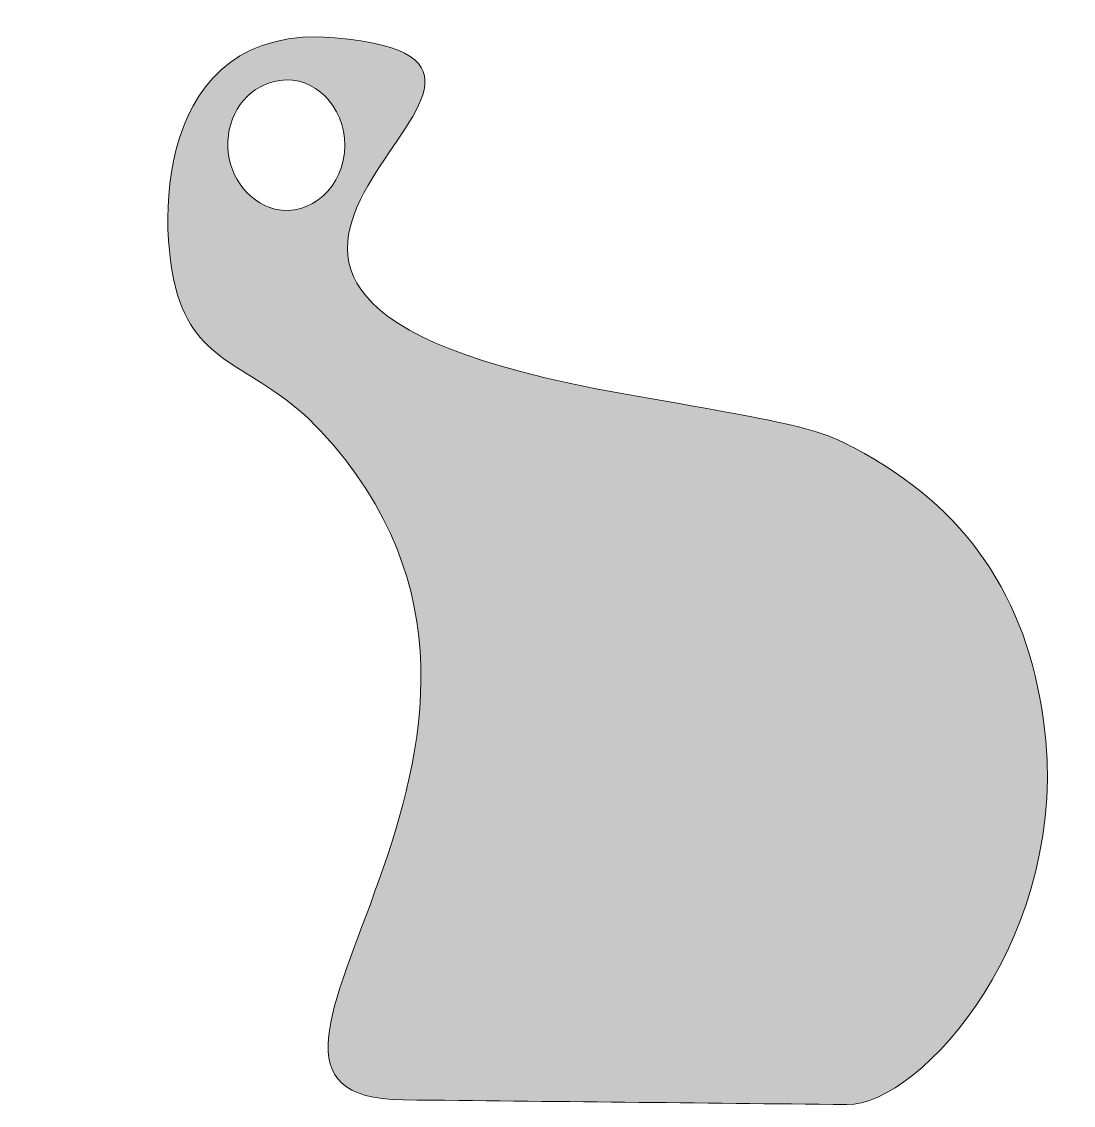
# Model space of a CAD drawing. Header units: inches. Extents: x 12.05 to 17.94, y -24.83 to -18.76.
import ezdxf

# ---------------------------------------------------------------- set-up
doc = ezdxf.new("R2010")
doc.units = ezdxf.units.IN
doc.header["$MEASUREMENT"] = 0
doc.layers.add('_U+0421_U+043B_U+043E_U+0439 1', color=7, linetype='Continuous')

msp = doc.modelspace()

# ---------------------------------------------------------------- hatches: boundary and pattern name
at = {"layer": '_U+0421_U+043B_U+043E_U+0439 1', "true_color": 0xffffff}
h = msp.add_hatch(color=7, dxfattribs=at)
h.dxf.hatch_style = 2
edge = h.paths.add_edge_path()
edge.add_spline(control_points=[(17.7696, -22.6722), (17.6739, -21.9821), (17.3425, -21.4799), (16.7089, -21.1454), (16.4885, -21.0292), (16.3622, -21.0089), (15.4071, -20.8401), (12.046, -20.2461), (15.5099, -18.9978), (13.7999, -18.8472), (12.7762, -18.7571), (12.7935, -19.9421), (12.9321, -20.3258), (13.0689, -20.7046), (13.3907, -20.6954), (13.7196, -21.049), (15.3324, -22.7829), (12.8257, -24.7839), (14.1818, -24.7981), (15.0106, -24.8068), (15.8394, -24.8156), (16.6682, -24.8243), (17.0817, -24.8286), (17.9362, -23.8729), (17.7696, -22.6722)], knot_values=[0, 0, 0, 0, 1, 1, 1, 2, 2, 2, 3, 3, 3, 4, 4, 4, 5, 5, 5, 6, 6, 6, 7, 7, 7, 8, 8, 8, 8], degree=3, periodic=1)
edge = h.paths.add_edge_path()
edge.add_spline(control_points=[(13.4643, -19.8067), (13.3053, -19.7672), (13.1918, -19.604), (13.2007, -19.4262), (13.209, -19.249), (13.33, -19.1082), (13.4925, -19.0858), (13.6853, -19.059), (13.8554, -19.2299), (13.8558, -19.4503), (13.8564, -19.679), (13.6622, -19.8553), (13.4643, -19.8067)], knot_values=[0, 0, 0, 0, 1, 1, 1, 2, 2, 2, 3, 3, 3, 4, 4, 4, 4], degree=3, periodic=1)

# ---------------------------------------------------------------- linework, layer by layer
at = {"layer": '_U+0421_U+043B_U+043E_U+0439 1', "lineweight": 0}
for points, knots in [([(17.7696, -22.6722), (17.6739, -21.9821), (17.3425, -21.4799), (16.7089, -21.1454), (16.4885, -21.0292), (16.3622, -21.0089), (15.4071, -20.8401), (12.046, -20.2461), (15.5099, -18.9978), (13.7999, -18.8472), (12.7762, -18.7571), (12.7935, -19.9421), (12.9321, -20.3258), (13.0689, -20.7046), (13.3907, -20.6954), (13.7196, -21.049), (15.3324, -22.7829), (12.8257, -24.7839), (14.1818, -24.7981), (15.0106, -24.8068), (15.8394, -24.8156), (16.6682, -24.8243), (17.0817, -24.8286), (17.9362, -23.8729), (17.7696, -22.6722)], [0, 0, 0, 0, 1, 1, 1, 2, 2, 2, 3, 3, 3, 4, 4, 4, 5, 5, 5, 6, 6, 6, 7, 7, 7, 8, 8, 8, 8]), ([(13.4643, -19.8067), (13.3053, -19.7672), (13.1918, -19.604), (13.2007, -19.4262), (13.209, -19.249), (13.33, -19.1082), (13.4925, -19.0858), (13.6853, -19.059), (13.8554, -19.2299), (13.8558, -19.4503), (13.8564, -19.679), (13.6622, -19.8553), (13.4643, -19.8067)], [0, 0, 0, 0, 1, 1, 1, 2, 2, 2, 3, 3, 3, 4, 4, 4, 4])]:
    msp.add_open_spline(points, degree=3, knots=knots, dxfattribs=at)

doc.saveas('drawing.dxf')
